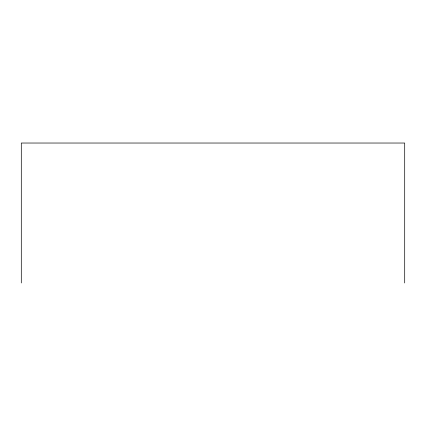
<?xml version="1.0" encoding="UTF-8"?>
<svg xmlns="http://www.w3.org/2000/svg" width="426" height="426" viewBox="0 0 426 426"><rect width="100%" height="100%" fill="white"/><g stroke="black" fill="none" stroke-linecap="round" stroke-linejoin="round"><path stroke-width="0.64" d="M404.7 282.97L404.7 143.03L21.3 143.03L21.3 282.97"/></g></svg>
